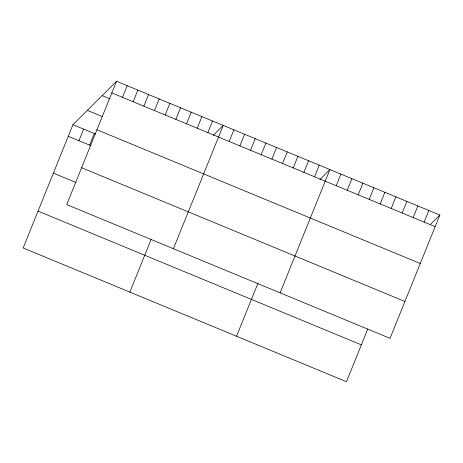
<?xml version="1.0" encoding="UTF-8"?>
<svg xmlns="http://www.w3.org/2000/svg" width="463" height="463" viewBox="0 0 463 463"><rect width="100%" height="100%" fill="white"/><g stroke="black" fill="none" stroke-linecap="round" stroke-linejoin="round"><path stroke-width="0.69" d="M116.526 81.285L66.713 204.577L390.037 338.326L439.85 215.035L116.526 81.285L72.963 124.674L23.15 247.965L346.474 381.715L367.749 329.048M78.936 140.711L83.629 129.09M89.602 145.127L94.302 133.5M122.498 97.323L127.198 85.701M133.17 101.738L137.864 90.111M143.837 106.154L148.536 94.527M154.509 110.564L159.208 98.943M165.181 114.98L169.875 103.353M175.847 119.396L180.547 107.769M186.52 123.806L191.213 112.185M129.848 292.101L151.123 239.435M197.186 128.222L201.885 116.595M207.858 132.638L212.552 121.011M173.411 248.712L223.224 125.427L213.206 135.404M229.197 141.464L233.896 129.837M239.869 145.88L244.562 134.253M250.535 150.29L255.235 138.663M261.207 154.706L265.901 143.079M271.874 159.116L276.573 147.494M282.546 163.532L287.239 151.905M293.212 167.947L297.912 156.32M236.541 336.236L258.076 282.939M303.884 172.358L308.584 160.736M314.556 176.773L319.25 165.146M280.109 292.853L329.922 169.562L319.898 179.54M336.219 185.732L340.913 174.111M347.209 190.281L351.909 178.654M358.2 194.83L362.899 183.203M369.196 199.379L373.89 187.752M380.187 203.923L384.886 192.301M391.183 208.472L395.877 196.844M402.173 213.021L406.873 201.393M413.17 217.569L417.863 205.942M424.16 222.113L428.86 210.491M430.7 224.15L439.85 215.035M111.832 92.913L435.151 226.662M102.149 95.604L110.153 98.914M87.339 110.356L102.676 116.699M96.941 129.762L420.265 263.511M72.963 124.674L95.633 134.056M68.264 136.301L90.939 145.677M81.604 167.728L404.928 301.477M53.378 173.15L76.048 182.526M38.035 211.116L361.36 344.866"/></g></svg>
